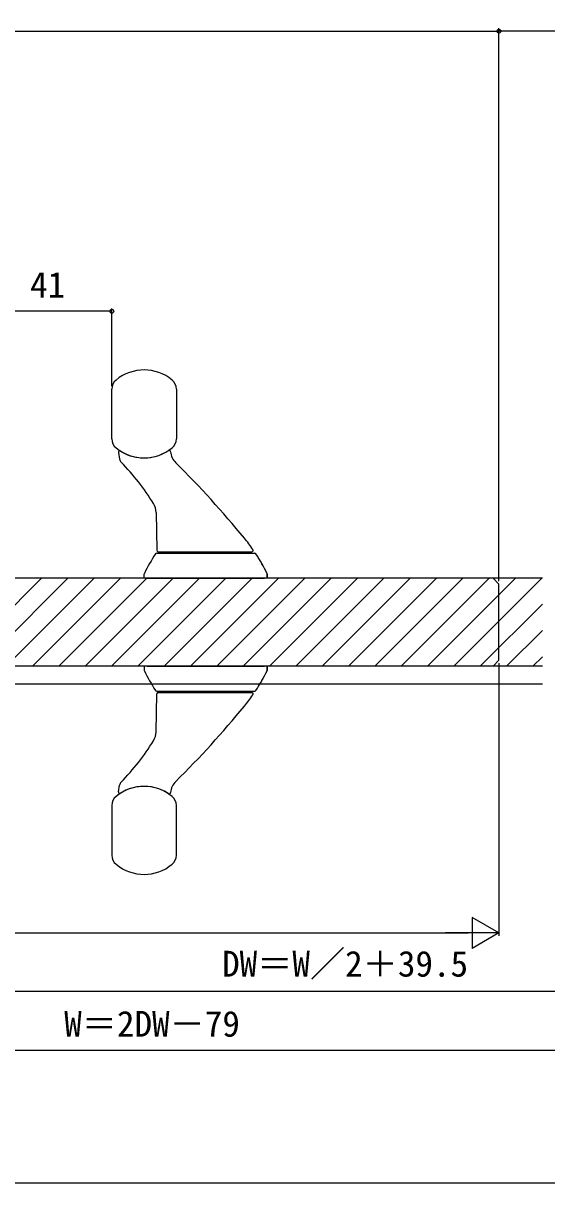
# Model space of a CAD drawing. Units: millimetres, scale not verified. Extents: x -525 to 525, y -783 to 779.
# Drawn here: x -66.2 to 112.3, y -783.3 to -387.9 of the extents above; entities that cross this region are included whole.
import ezdxf
from ezdxf.enums import TextEntityAlignment as Align

# ---------------------------------------------------------------- set-up
doc = ezdxf.new("R2010")
doc.units = ezdxf.units.MM
doc.header["$LTSCALE"] = 4
for name, color, linetype in [('0-4_YKK_12', 2, 'Continuous'), ('0-5_YKK_13', 4, 'Continuous'), ('0-7_YKK_D', 6, 'Continuous'), ('0-8_YKK_ZWAK', 7, 'Continuous')]:
    doc.layers.add(name, color=color, linetype=linetype)
doc.styles.add('ＭＳ ゴシック', font='')
doc.styles.get('ＭＳ ゴシック').set_extended_font_data('MS Gothic')

msp = doc.modelspace()

# ---------------------------------------------------------------- linework, layer by layer
at = {"layer": '0-4_YKK_12'}
for p, q in [((94, -577.108), (-229.812, -577.108)), ((110.82, -577.108), (-99, -577.108)), ((-89.96, -607.108), (-59.96, -577.108)), ((-80.98, -607.108), (-50.98, -577.108)), ((-72, -607.108), (-42, -577.108)), ((-63.02, -607.108), (-33.02, -577.108)), ((-54.039, -607.108), (-24.039, -577.108)), ((-45.059, -607.108), (-15.059, -577.108)), ((-36.079, -607.108), (-6.079, -577.108)), ((-27.099, -607.108), (2.901, -577.108)), ((-18.118, -607.108), (11.882, -577.108)), ((-9.138, -607.108), (20.862, -577.108)), ((-0.158, -607.108), (29.842, -577.108)), ((8.822, -607.108), (38.822, -577.108)), ((17.803, -607.108), (47.803, -577.108)), ((26.783, -607.108), (56.783, -577.108)), ((35.763, -607.108), (65.763, -577.108)), ((44.743, -607.108), (74.743, -577.108)), ((53.724, -607.108), (83.724, -577.108)), ((62.704, -607.108), (92.704, -577.108)), ((71.684, -607.108), (101.684, -577.108)), ((80.664, -607.108), (110.664, -577.108)), ((94, -577.108), (96, -579.108)), ((96, -605.108), (96, -579.108)), ((89.645, -607.108), (110.82, -585.933)), ((98.625, -607.108), (110.82, -594.913)), ((107.605, -607.108), (110.82, -603.893)), ((94, -607.108), (-229.812, -607.108)), ((110.82, -607.108), (-99, -607.108)), ((94, -607.108), (96, -605.108)), ((-229.812, -613.108), (110.82, -613.108))]:
    msp.add_line(p, q, dxfattribs=at)
at = {"layer": '0-5_YKK_13'}
for p, q in [((-36, -529.594), (-36, -512.623)), ((-14, -512.623), (-14, -529.594)), ((-33.792, -534.286), (-33.403, -536.494)), ((-20.917, -554.716), (-20.692, -567.617)), ((-20.192, -568.108), (-19.691, -568.108)), ((-20.184, -568.608), (-20.121, -568.608)), ((-20.121, -568.608), (12.121, -568.608)), ((-19.691, -568.108), (11.098, -568.108)), ((-17.7, -568.608), (-17.7, -568.108)), ((9.7, -568.608), (9.7, -568.108)), ((12.121, -568.608), (12.184, -568.608)), ((-24, -577.108), (16, -577.108)), ((16.995, -576.973), (16.948, -575.608)), ((-24, -607.108), (16, -607.108)), ((16.995, -607.244), (16.948, -608.608)), ((-20.917, -629.501), (-20.692, -616.6)), ((-20.192, -616.108), (-19.691, -616.108)), ((-20.184, -615.608), (-20.121, -615.608)), ((-20.121, -615.608), (12.121, -615.608)), ((-19.691, -616.108), (11.098, -616.108)), ((-17.7, -615.608), (-17.7, -616.108)), ((9.7, -615.608), (9.7, -616.108)), ((12.121, -615.608), (12.184, -615.608)), ((-33.792, -649.931), (-33.403, -647.723)), ((-36, -654.623), (-36, -671.594)), ((-14, -671.594), (-14, -654.623))]:
    msp.add_line(p, q, dxfattribs=at)
for points in [[(-32.481, -534.11), (-32.636, -534.019), (-32.78, -533.933), (-32.906, -533.856), (-32.997, -533.799), (-33.032, -533.777)], [(-16.736, -533.627), (-16.802, -533.67), (-16.969, -533.778), (-17.192, -533.916)], [(-20.713, -568.608), (-20.679, -568.608), (-20.585, -568.608), (-20.449, -568.608), (-20.291, -568.608), (-20.121, -568.608)], [(11.098, -568.108), (11.221, -568.108), (11.34, -568.108), (11.452, -568.108), (11.551, -568.108), (11.631, -568.108), (11.684, -568.108), (11.702, -568.108)], [(12.121, -568.608), (12.242, -568.608), (12.36, -568.608), (12.47, -568.608), (12.566, -568.608), (12.644, -568.608), (12.695, -568.608), (12.713, -568.608)], [(-24, -577.108), (-25, -577.108), (-24.951, -575.713)], [(16.951, -575.713), (17, -577.108), (16, -577.108)], [(-24, -607.108), (-25, -607.108), (-24.951, -608.503)], [(-24.951, -608.504), (-24.951, -608.504), (-24.951, -608.503), (-24.951, -608.503), (-24.951, -608.503)], [(-24.902, -608.703), (-24.902, -608.703), (-24.902, -608.703), (-24.902, -608.703), (-24.902, -608.703), (-24.902, -608.703), (-24.902, -608.703), (-24.902, -608.704), (-24.902, -608.704)], [(16.951, -608.503), (17, -607.108), (16, -607.108)], [(16.951, -608.503), (16.951, -608.503), (16.951, -608.503), (16.951, -608.504), (16.951, -608.504)], [(-20.713, -615.608), (-20.679, -615.608), (-20.585, -615.608), (-20.449, -615.608), (-20.291, -615.608), (-20.121, -615.608)], [(11.098, -616.108), (11.221, -616.108), (11.34, -616.108), (11.452, -616.108), (11.551, -616.108), (11.631, -616.108), (11.684, -616.108), (11.702, -616.108)], [(12.121, -615.608), (12.242, -615.608), (12.36, -615.608), (12.47, -615.608), (12.566, -615.608), (12.644, -615.608), (12.695, -615.608), (12.713, -615.608)], [(-32.481, -650.107), (-32.636, -650.197), (-32.78, -650.284), (-32.906, -650.361), (-32.997, -650.418), (-33.032, -650.44)], [(-16.736, -650.59), (-16.802, -650.547), (-16.969, -650.439), (-17.192, -650.301)]]:
    msp.add_lwpolyline(points, dxfattribs=at)
for points in [[(-24.951, -575.713), (-24.951, -575.713), (-24.951, -575.713), (-24.951, -575.713)], [(-24.902, -575.513), (-24.902, -575.513), (-24.902, -575.513), (-24.902, -575.513), (-24.902, -575.513), (-24.902, -575.513), (-24.902, -575.513), (-24.902, -575.513)], [(16.951, -575.713), (16.951, -575.713), (16.951, -575.713), (16.951, -575.713)]]:
    msp.add_lwpolyline(points, close=True, dxfattribs=at)
for centre, radius, start, end in [((-25, -521.108), 15, 50.4788, 129.5212), ((-32, -512.623), 4, 129.5212, 180), ((-18, -512.623), 4, 360, 50.4788), ((-32, -529.594), 4, 180, 230.4788), ((-18, -529.594), 4, 309.5212, 360), ((-25, -521.108), 15, 230.4788, 309.5212), ((-33.3, -534.199), 0.5, 57.62322, 190), ((-16.461, -534.044), 0.5, 4.66765, 123.43083), ((-31.434, -536.146), 2, 190, 224.4781), ((-89.942, -593.598), 80, 31.60243, 44.4781), ((-25, -521.108), 15, 240.08524, 301.3671), ((-9.982, -533.515), 6, 184.66765, 225.17028), ((-260.963, -785.992), 350, 39.47926, 45.17028), ((-26.916, -554.821), 6, 1, 31.60243), ((-37.125, -601.61), 60, 34.85225, 39.47926), ((29.125, -601.61), 60, 146.88973, 154.21782), ((-20.713, -569.108), 0.5, 90, 146.88973), ((-20.192, -567.608), 0.5, 181, 270), ((11.702, -567.608), 0.5, 270, 34.85225), ((12.713, -569.108), 0.5, 33.11027, 90), ((-37.125, -601.61), 60, 25.78218, 33.11027), ((-37.125, -601.61), 60, 25.68141, 31.50112), ((-24.452, -575.731), 0.5, 154.21785, 178), ((-24.452, -575.731), 0.5, 154.2168, 178.00012), ((16.452, -575.731), 0.5, 1.99988, 25.7832), ((-24.452, -608.486), 0.5, 182, 205.78215), ((-24.452, -608.486), 0.5, 181.99988, 205.7832), ((29.125, -582.606), 60, 205.78218, 213.11027), ((-37.125, -582.606), 60, 326.88973, 334.21782), ((-37.125, -582.606), 60, 328.49888, 334.31859), ((16.452, -608.486), 0.5, 334.2168, 358.00012), ((-20.713, -615.108), 0.5, 213.11027, 270), ((-20.192, -616.608), 0.5, 90, 179), ((11.702, -616.608), 0.5, 325.14775, 90), ((12.713, -615.108), 0.5, 270, 326.88973), ((-260.963, -398.225), 350, 314.82972, 320.52074), ((-37.125, -582.606), 60, 320.52074, 325.14775), ((-89.942, -590.618), 80, 315.5219, 328.39757), ((-26.916, -629.396), 6, 328.39757, 359), ((-25, -663.108), 15, 50.4788, 129.5212), ((-31.434, -648.071), 2, 135.5219, 170), ((-25, -663.108), 15, 58.6329, 119.91476), ((-9.982, -650.702), 6, 134.82972, 175.33235), ((-32, -654.623), 4, 129.5212, 180), ((-33.3, -650.018), 0.5, 170, 302.37678), ((-16.461, -650.173), 0.5, 236.56917, 355.33235), ((-18, -654.623), 4, 0, 50.4788), ((-32, -671.594), 4, 180, 230.4788), ((-18, -671.594), 4, 309.5212, 0), ((-25, -663.108), 15, 230.4788, 309.5212)]:
    msp.add_arc(centre, radius, start, end, dxfattribs=at)
at = {"layer": '0-7_YKK_D'}
for p, q in [((-77, -390.608), (96, -390.608)), ((96, -578.108), (96, -389.608)), ((96, -578.108), (96, -389.608)), ((214, -390.608), (96, -390.608)), ((-36, -486.108), (-77, -486.108)), ((-36, -511.623), (-36, -485.108)), ((96, -606.108), (96, -699.108)), ((96, -698.108), (86.907, -692.858)), ((86.907, -692.858), (86.907, -703.358)), ((-227, -698.108), (85.5, -698.108)), ((96, -698.108), (77.813, -698.108)), ((96, -698.108), (86.907, -703.358)), ((221.997, -718.112), (-90.503, -718.105)), ((-262, -738.107), (255, -738.107))]:
    msp.add_line(p, q, dxfattribs=at)
for centre in [(96, -390.608), (96, -390.608), (-36, -486.108)]:
    msp.add_circle(centre, 0.637, dxfattribs=at)
at = {"layer": '0-8_YKK_ZWAK'}
msp.add_lwpolyline([(-525, -783.3), (525, -783.3), (525, 746.7)], dxfattribs=at)

# ---------------------------------------------------------------- texts
at = {"layer": '0-7_YKK_D', "style": 'ＭＳ ゴシック'}
for s, p in [('41', (-63.898, -484.108)), ('W＝2DW－79', (-52.25, -736.107))]:
    msp.add_text(s, height=8.798, dxfattribs=at).set_placement(p, align=Align.BOTTOM_LEFT)
msp.add_text('DW＝W／2＋39.5', height=8.798, rotation=359.999, dxfattribs=at).set_placement((1.588, -715.63), align=Align.BOTTOM_LEFT)

doc.saveas('drawing.dxf')
